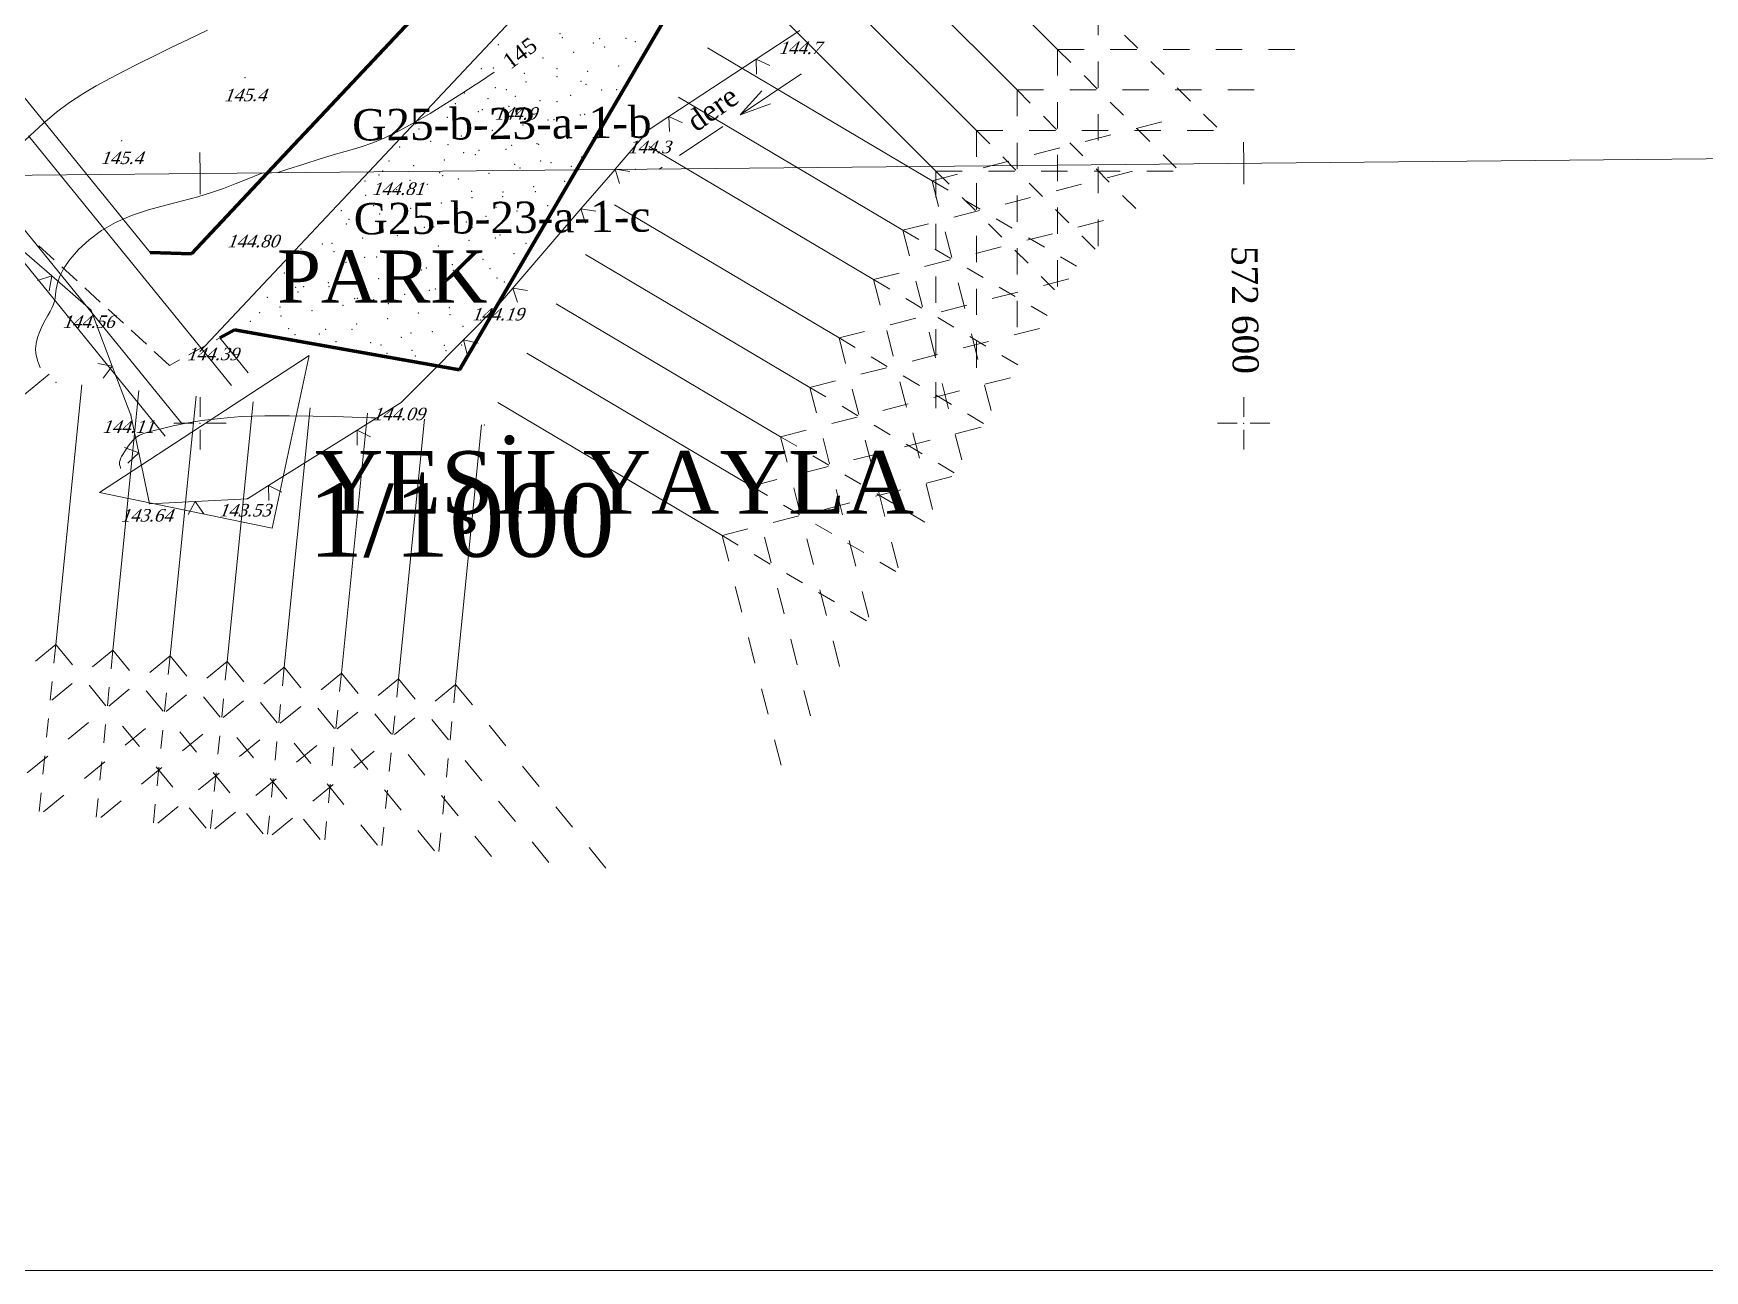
# Model space of a CAD drawing. Header units: millimetres. Extents: x 566284 to 574062, y 4517236 to 4521877.
# Drawn here: x 573671.6 to 573831.7, y 4517973.7 to 4518092.2 of the extents above; entities that cross this region are included whole.
import ezdxf

# ---------------------------------------------------------------- set-up
doc = ezdxf.new("R2010")
doc.units = ezdxf.units.MM
for name, color, linetype in [('ADAKENARI', 7, 'Continuous'), ('BPAFTA', 7, 'Continuous'), ('SINIR1000', 7, 'Continuous'), ('TR_PARK', 7, 'Continuous'), ('YAZI', 7, 'Continuous')]:
    doc.layers.add(name, color=color, linetype=linetype)
for name, color, linetype, lineweight in [('CiT', 18, 'Continuous', 0), ('EGRI_2M', 18, 'Continuous', 0), ('EGRI_5M', 1, 'Continuous', 0), ('EGRI_5M_MKOT', 18, 'Continuous', 0), ('GRID', 18, 'Continuous', 0), ('KAD_HATTAM', 1, 'Continuous', 0), ('KALDIRIM', 18, 'Continuous', 0), ('KPAFTA', 18, 'Continuous', 0), ('NKOT', 1, 'Continuous', 0), ('NOKTA', 18, 'Continuous', 0), ('PAFTA', 18, 'Continuous', 0), ('YOL', 18, 'Continuous', 0)]:
    doc.layers.add(name, color=color, linetype=linetype, lineweight=lineweight)
doc.layers.add('CIZPEN', color=171, linetype='Continuous', lineweight=0, plot=False)
doc.styles.get("Standard").update_dxf_attribs({"font": 'TimesNewRoman.ttf'})

# ---------------------------------------------------------------- blocks, each defined once
blk = doc.blocks.new('240')
at = {"layer": 'GRID', "lineweight": 0}
for p, q in [((0, 2.5), (0, 0.625)), ((-2.5, 0), (-0.625, 0)), ((0.625, 0), (2.5, 0)), ((0, -0.625), (0, -2.5))]:
    blk.add_line(p, q, dxfattribs=at)
blk.add_point((0, 0), dxfattribs=at)

msp = doc.modelspace()

# ---------------------------------------------------------------- linework, layer by layer
at = {"layer": 'ADAKENARI', "lineweight": 0}
for p, q in [((573751.03, 4518129.3, 63.03), (573703.71, 4518078.96, 20.16)), ((573638.27, 4518125.96, 27.9), (573676.7, 4518078.7, 44.09)), ((573684.2, 4518053.62, 30.26), (573663.91, 4518078.57, 33.38)), ((573676.7, 4518078.7, 44.09), (573682.76, 4518071.24, 46.65)), ((573703.71, 4518078.96, 20.16), (573687.51, 4518061.73, 5.48)), ((573689.42, 4518063.05, 46.65), (573692.15, 4518059.7, 47.07))]:
    msp.add_line(p, q, dxfattribs=at)
at = {"layer": 'ADAKENARI', "lineweight": 70}
for p, q in [((573736.29, 4518100.84, 144.78), (573723.61, 4518079.16, 23.38)), ((573713.43, 4518099.52, 63.03), (573694.01, 4518078.87, 21.21)), ((573723.61, 4518079.16, 23.38), (573712.39, 4518059.98, 0)), ((573723.61, 4518079.16, 23.38), (573723.61, 4518079.16, 23.38)), ((573723.61, 4518079.16, 23.38), (573723.61, 4518079.16, 23.38)), ((573694.01, 4518078.87, 21.21), (573686.71, 4518071.1, 5.48)), ((573686.71, 4518071.1, 63.03), (573682.76, 4518071.24, 5.48)), ((573690.83, 4518063.83), (573689.42, 4518063.05)), ((573712.39, 4518059.98), (573690.83, 4518063.83))]:
    msp.add_line(p, q, dxfattribs=at)
at = {"layer": 'CiT', "lineweight": 0}
for p, q in [((573745, 4518092.5), (573740.82, 4518089.75)), ((573740.82, 4518089.75), (573736.64, 4518087)), ((573740.86, 4518088.32), (573740.82, 4518089.75)), ((573740.82, 4518089.75), (573742.12, 4518089.14)), ((573745.11, 4518088.31), (573739.29, 4518084.41)), ((573736.64, 4518087), (573732.47, 4518084.25)), ((573739.29, 4518084.41), (573741.37, 4518086.71)), ((573732.47, 4518084.25), (573730.57, 4518083)), ((573732.51, 4518082.82), (573732.47, 4518084.25)), ((573732.47, 4518084.25), (573733.77, 4518083.64)), ((573742.2, 4518085.46), (573739.29, 4518084.41)), ((573730.57, 4518083), (573727.31, 4518079.21)), ((573737.63, 4518083.3), (573733.48, 4518080.51)), ((573727.3, 4518079.19), (573724.04, 4518075.4)), ((573727.31, 4518079.21), (573727.3, 4518079.19)), ((573727.74, 4518077.84), (573727.31, 4518079.21)), ((573727.31, 4518079.21), (573728.72, 4518078.98)), ((573731.82, 4518079.4), (573731.58, 4518079.24)), ((573724.04, 4518075.4), (573720.78, 4518071.61)), ((573724.47, 4518074.04), (573724.04, 4518075.4)), ((573724.04, 4518075.4), (573725.45, 4518075.18)), ((573673.32, 4518068.98), (573669.55, 4518072.27)), ((573720.78, 4518071.61), (573717.52, 4518067.82)), ((573671.96, 4518068.56), (573673.32, 4518068.98)), ((573673.32, 4518068.98), (573673.09, 4518067.57)), ((573677.09, 4518065.7), (573673.32, 4518068.98)), ((573716.31, 4518066.42), (573712.79, 4518062.87)), ((573717.52, 4518067.82), (573716.31, 4518066.42)), ((573717.95, 4518066.46), (573717.52, 4518067.82)), ((573717.52, 4518067.82), (573718.93, 4518067.6)), ((573677.36, 4518065), (573677.09, 4518065.7)), ((573679.13, 4518060.33), (573677.36, 4518065)), ((573712.79, 4518062.87), (573709.27, 4518059.32)), ((573713.13, 4518061.48), (573712.79, 4518062.87)), ((573712.79, 4518062.87), (573714.18, 4518062.55)), ((573677.73, 4518060.6), (573679.13, 4518060.33)), ((573679.13, 4518060.33), (573678.26, 4518059.2)), ((573680.91, 4518055.65), (573679.13, 4518060.33)), ((573709.27, 4518059.32), (573706.82, 4518056.86)), ((573706.82, 4518056.86), (573702.59, 4518054.21)), ((573681.66, 4518052.04), (573680.91, 4518055.65)), ((573702.59, 4518054.21), (573698.35, 4518051.56)), ((573702.6, 4518052.78), (573702.59, 4518054.21)), ((573702.59, 4518054.21), (573703.87, 4518053.58)), ((573680.31, 4518052.53), (573681.66, 4518052.04)), ((573681.66, 4518052.04), (573680.62, 4518051.06)), ((573682.68, 4518047.15), (573681.66, 4518052.04)), ((573698.35, 4518051.56), (573694.11, 4518048.91)), ((573694.11, 4518048.91), (573692.08, 4518047.64)), ((573694.12, 4518047.48), (573694.11, 4518048.91)), ((573694.11, 4518048.91), (573695.39, 4518048.27)), ((573687.08, 4518047.38), (573682.68, 4518047.15)), ((573686.4, 4518046.12), (573687.08, 4518047.38)), ((573692.08, 4518047.64), (573687.08, 4518047.38)), ((573687.08, 4518047.38), (573687.9, 4518046.2))]:
    msp.add_line(p, q, dxfattribs=at)
for p in [(573745.11, 4518088.31, 145.27), (573730.57, 4518083, 144.32), (573730.57, 4518083, 144.32), (573727.3, 4518079.19, 144.29), (573727.3, 4518079.19, 144.29), (573727.3, 4518079.19, 144.29), (573727.3, 4518079.19, 144.29), (573727.3, 4518079.19, 144.29), (573727.3, 4518079.19, 144.29), (573727.3, 4518079.19, 144.29), (573727.3, 4518079.19, 144.29), (573731.58, 4518079.24, 145.83), (573731.58, 4518079.24, 145.83), (573731.58, 4518079.24, 145.83), (573731.58, 4518079.24, 145.83), (573731.58, 4518079.24, 145.83), (573716.31, 4518066.42, 144.19), (573716.31, 4518066.42, 144.19), (573677.09, 4518065.7, 144.56), (573677.09, 4518065.7, 144.56), (573706.82, 4518056.86, 144.09), (573706.82, 4518056.86, 144.09), (573680.91, 4518055.65, 144.11), (573680.91, 4518055.65, 144.11), (573682.68, 4518047.15, 143.64), (573682.68, 4518047.15, 143.64), (573692.08, 4518047.64, 143.53), (573692.08, 4518047.64, 143.53)]:
    msp.add_point(p, dxfattribs=at)
at = {"layer": 'CIZPEN', "lineweight": 0}
msp.add_lwpolyline([(573396.2, 4517973.69), (574062.19, 4517973.69), (574062.19, 4518863.67), (573396.2, 4518863.67), (573396.2, 4517973.69)], close=True, dxfattribs=at)
msp.add_lwpolyline([(573396.2, 4517973.69), (574062.19, 4517973.69), (574062.19, 4518863.67), (573396.2, 4518863.67), (573396.2, 4517973.69)], close=True, dxfattribs=at)
msp.add_lwpolyline([(573396.2, 4517973.69), (574062.19, 4517973.69), (574062.19, 4518863.67), (573396.2, 4518863.67), (573396.2, 4517973.69)], close=True, dxfattribs=at)
at = {"layer": 'EGRI_2M', "lineweight": 0}
for points, elevation in [([(573688.24, 4518092.53), (573686.45, 4518091.68), (573684.77, 4518090.86), (573683.18, 4518090.07), (573681.67, 4518089.32), (573680.24, 4518088.6), (573678.88, 4518087.89), (573677.57, 4518087.18), (573676.3, 4518086.43), (573675.04, 4518085.6), (573673.78, 4518084.66), (573672.51, 4518083.59), (573671.26, 4518082.45), (573670.07, 4518081.31), (573668.97, 4518080.25), (573668.02, 4518079.34), (573667.23, 4518078.63), (573667.2, 4518078.61)], 146), ([(573704.44, 4518055.37), (573704.42, 4518055.37), (573704.29, 4518055.38), (573703.93, 4518055.39), (573703.24, 4518055.41), (573702.1, 4518055.45), (573700.44, 4518055.51), (573698.38, 4518055.56), (573696.1, 4518055.59), (573693.75, 4518055.58), (573691.49, 4518055.5), (573689.48, 4518055.34), (573687.72, 4518055.12), (573686.22, 4518054.87), (573684.96, 4518054.61), (573683.93, 4518054.37), (573683.13, 4518054.18), (573682.52, 4518054.01), (573682.06, 4518053.85), (573681.7, 4518053.68), (573681.4, 4518053.49), (573681.13, 4518053.25), (573680.88, 4518052.97), (573680.66, 4518052.68), (573680.46, 4518052.4), (573680.29, 4518052.13), (573680.14, 4518051.89), (573680.02, 4518051.68), (573679.93, 4518051.5), (573679.87, 4518051.33), (573679.83, 4518051.18), (573679.82, 4518051.05), (573679.83, 4518050.93), (573679.85, 4518050.82), (573679.87, 4518050.73), (573679.9, 4518050.67), (573679.92, 4518050.62), (573679.93, 4518050.59), (573679.93, 4518050.58), (573679.94, 4518050.57), (573679.94, 4518050.57)], 144)]:
    msp.add_lwpolyline(points, dxfattribs=dict(at, elevation=elevation))
at = {"layer": 'EGRI_5M', "lineweight": 0, "elevation": 145}
for points in [[(573694.99, 4518078.88), (573695.86, 4518079.17), (573697.47, 4518079.7), (573699.05, 4518080.2), (573700.51, 4518080.64), (573701.79, 4518081.01), (573702.96, 4518081.36), (573704.08, 4518081.74), (573705.25, 4518082.22), (573706.55, 4518082.84), (573708.01, 4518083.64), (573709.59, 4518084.56), (573711.16, 4518085.53), (573712.63, 4518086.47), (573713.91, 4518087.29), (573714.3, 4518087.55), (573715.73, 4518088.49)], [(573672.23, 4518060.18), (573672.23, 4518060.19), (573672.22, 4518060.21), (573672.2, 4518060.26), (573672.16, 4518060.37), (573672.09, 4518060.54), (573672, 4518060.8), (573671.89, 4518061.13), (573671.81, 4518061.54), (573671.78, 4518062), (573671.82, 4518062.52), (573671.96, 4518063.07), (573672.17, 4518063.65), (573672.42, 4518064.21), (573672.69, 4518064.73), (573672.95, 4518065.19), (573673.16, 4518065.57), (573673.34, 4518065.89), (573673.47, 4518066.18), (573673.57, 4518066.48), (573673.64, 4518066.82), (573673.68, 4518067.23), (573673.74, 4518067.72), (573673.87, 4518068.29), (573674.1, 4518068.95), (573674.5, 4518069.72), (573675.1, 4518070.58), (573675.9, 4518071.51), (573676.9, 4518072.43), (573678.08, 4518073.32), (573679.45, 4518074.11), (573680.98, 4518074.76), (573682.61, 4518075.31), (573684.26, 4518075.77), (573685.86, 4518076.18), (573687.33, 4518076.56), (573688.62, 4518076.96), (573689.78, 4518077.36), (573690.9, 4518077.8), (573692.05, 4518078.26), (573693.31, 4518078.75), (573693.61, 4518078.86)]]:
    msp.add_lwpolyline(points, dxfattribs=at)
at = {"layer": 'GRID', "lineweight": 0}
for p, q in [((573687.54, 4518078.81), (573687.52, 4518080.81)), ((573687.54, 4518078.81), (573687.52, 4518080.81)), ((573787.54, 4518079.79), (573787.52, 4518081.79)), ((573787.54, 4518079.79), (573787.56, 4518077.79)), ((573787.54, 4518079.79), (573787.54, 4518079.79)), ((573687.54, 4518078.81), (573687.56, 4518076.81)), ((573687.54, 4518078.81), (573687.54, 4518078.81)), ((573687.54, 4518078.81), (573687.56, 4518076.81))]:
    msp.add_line(p, q, dxfattribs=at)
at = {"layer": 'KAD_HATTAM', "lineweight": 0}
for p, q in [((573731.74, 4518093.07), (573730.73, 4518091.34)), ((573730.23, 4518090.48), (573729.22, 4518088.75)), ((573728.71, 4518087.89), (573727.71, 4518086.16)), ((573727.2, 4518085.3), (573726.19, 4518083.57)), ((573725.69, 4518082.71), (573724.68, 4518080.98)), ((573723.61, 4518079.16), (573722.6, 4518077.43)), ((573724.17, 4518080.12), (573723.61, 4518079.16)), ((573722.09, 4518076.57), (573721.08, 4518074.84)), ((573720.58, 4518073.98), (573719.57, 4518072.25)), ((573673.55, 4518070.53), (573672.08, 4518071.88)), ((573719.06, 4518071.39), (573718.05, 4518069.66)), ((573675.76, 4518068.5), (573674.29, 4518069.85)), ((573717.55, 4518068.8), (573716.54, 4518067.07)), ((573677.98, 4518066.48), (573676.5, 4518067.83)), ((573680.19, 4518064.45), (573678.72, 4518065.8)), ((573716.04, 4518066.21), (573715.03, 4518064.48)), ((573682.41, 4518062.43), (573680.93, 4518063.78)), ((573690.83, 4518063.83), (573689.07, 4518062.86)), ((573691.72, 4518063.67), (573690.83, 4518063.83)), ((573694.67, 4518063.14), (573692.7, 4518063.49)), ((573714.52, 4518063.62), (573713.51, 4518061.9)), ((573684.62, 4518060.4), (573683.14, 4518061.75)), ((573688.2, 4518062.38), (573686.45, 4518061.41)), ((573697.62, 4518062.61), (573695.66, 4518062.97)), ((573700.58, 4518062.09), (573698.61, 4518062.44)), ((573703.53, 4518061.56), (573701.56, 4518061.91)), ((573685.57, 4518060.93), (573684.62, 4518060.4)), ((573706.48, 4518061.03), (573704.52, 4518061.39)), ((573709.44, 4518060.51), (573707.47, 4518060.86)), ((573712.39, 4518059.98), (573710.42, 4518060.33)), ((573713.01, 4518061.03), (573712.39, 4518059.98))]:
    msp.add_line(p, q, dxfattribs=at)
at = {"layer": 'KALDIRIM', "lineweight": 0}
for p, q in [((573671.11, 4518082.4, 27.9), (573674.14, 4518078.67, 31.67)), ((573685.79, 4518054.84, 30.25), (573666.47, 4518078.6, 33.23)), ((573674.14, 4518078.67, 31.67), (573690.56, 4518058.48, 52.08))]:
    msp.add_line(p, q, dxfattribs=at)
at = {"layer": 'NOKTA', "lineweight": 0}
for p in [(573691.84, 4518087.97, 145.38), (573717.75, 4518086.2, 144.86), (573730.57, 4518082.99, 144.34), (573680.02, 4518081.95, 145.37), (573716.31, 4518066.42, 144.19), (573677.09, 4518065.7, 144.56), (573706.82, 4518056.86, 144.09), (573680.91, 4518055.65, 144.11), (573682.68, 4518047.15, 143.64), (573692.08, 4518047.64, 143.53)]:
    msp.add_point(p, dxfattribs=at)
at = {"layer": 'PAFTA', "lineweight": 0}
for p, q in [((573452.79, 4518076.5), (573980.28, 4518081.67)), ((573980.28, 4518081.67), (573452.79, 4518076.5)), ((573452.79, 4518076.5), (573980.28, 4518081.67))]:
    msp.add_line(p, q, dxfattribs=at)
at = {"layer": 'SINIR1000', "lineweight": 0}
for p, q in [((573769.71, 4518090.69), (573752.03, 4518108.37)), ((573765.82, 4518086.8), (573748.14, 4518104.48)), ((573761.93, 4518082.91), (573744.26, 4518100.59)), ((573758.04, 4518079.03), (573740.37, 4518096.7)), ((573773.6, 4518094.58), (573773.6, 4518092.06)), ((573776.13, 4518092.06), (573777.39, 4518090.79)), ((573757.68, 4518078.1), (573736.17, 4518090.83)), ((573769.71, 4518090.69), (573769.71, 4518088.17)), ((573769.71, 4518090.69), (573772.24, 4518090.69)), ((573769.71, 4518090.69), (573770.97, 4518089.43)), ((573774.76, 4518090.69), (573777.29, 4518090.69)), ((573779.81, 4518090.69), (573782.34, 4518090.69)), ((573784.86, 4518090.69), (573787.39, 4518090.69)), ((573789.91, 4518090.69), (573792.44, 4518090.69)), ((573773.6, 4518089.53), (573773.6, 4518087.01)), ((573778.65, 4518089.53), (573779.91, 4518088.27)), ((573772.24, 4518088.17), (573773.5, 4518086.9)), ((573754.88, 4518073.37), (573733.37, 4518086.1)), ((573765.82, 4518086.8), (573765.82, 4518084.28)), ((573765.82, 4518086.8), (573768.35, 4518086.8)), ((573765.82, 4518086.8), (573767.08, 4518085.54)), ((573769.71, 4518085.64), (573769.71, 4518083.12)), ((573770.87, 4518086.8), (573773.4, 4518086.8)), ((573774.76, 4518085.64), (573776.02, 4518084.38)), ((573775.92, 4518086.8), (573778.45, 4518086.8)), ((573780.97, 4518086.8), (573783.5, 4518086.8)), ((573781.18, 4518087.01), (573782.44, 4518085.74)), ((573786.03, 4518086.8), (573788.55, 4518086.8)), ((573768.35, 4518084.28), (573769.61, 4518083.02)), ((573773.6, 4518084.48), (573773.6, 4518081.95)), ((573783.7, 4518084.48), (573784.96, 4518083.22)), ((573761.93, 4518082.91), (573761.93, 4518080.39)), ((573761.93, 4518082.91), (573764.46, 4518082.91)), ((573761.93, 4518082.91), (573763.2, 4518081.65)), ((573766.98, 4518082.91), (573769.51, 4518082.91)), ((573772.03, 4518082.91), (573774.56, 4518082.91)), ((573772.36, 4518081.86), (573774.81, 4518082.49)), ((573777.09, 4518082.91), (573779.61, 4518082.91)), ((573777.25, 4518083.12), (573779.7, 4518083.74)), ((573777.29, 4518083.12), (573778.55, 4518081.85)), ((573782.14, 4518082.91), (573784.66, 4518082.91)), ((573752.08, 4518068.63), (573730.57, 4518081.37)), ((573765.82, 4518081.75), (573765.82, 4518079.23)), ((573767.47, 4518080.61), (573769.92, 4518081.24)), ((573770.87, 4518081.75), (573772.14, 4518080.49)), ((573762.58, 4518079.35), (573765.02, 4518079.98)), ((573764.46, 4518080.39), (573765.72, 4518079.13)), ((573769.71, 4518080.59), (573769.71, 4518078.07)), ((573773.4, 4518079.23), (573774.66, 4518077.96)), ((573773.6, 4518079.43), (573773.6, 4518076.9)), ((573779.81, 4518080.59), (573781.08, 4518079.33)), ((573757.68, 4518078.1), (573760.13, 4518078.73)), ((573757.68, 4518078.1), (573758.31, 4518075.65)), ((573757.68, 4518078.1), (573759.22, 4518077.19)), ((573758.04, 4518079.03), (573758.04, 4518076.5)), ((573758.04, 4518079.03), (573760.57, 4518079.03)), ((573758.04, 4518079.03), (573759.31, 4518077.76)), ((573761.93, 4518077.86), (573761.93, 4518075.34)), ((573763.09, 4518079.03), (573765.62, 4518079.03)), ((573766.98, 4518077.86), (573768.25, 4518076.6)), ((573768.15, 4518079.03), (573770.67, 4518079.03)), ((573769.56, 4518077.13), (573772.01, 4518077.76)), ((573773.2, 4518079.03), (573775.72, 4518079.03)), ((573774.45, 4518078.38), (573776.9, 4518079.01)), ((573778.25, 4518079.03), (573780.77, 4518079.03)), ((573760.57, 4518076.5), (573761.83, 4518075.24)), ((573760.76, 4518076.28), (573762.29, 4518075.37)), ((573764.67, 4518075.87), (573767.11, 4518076.5)), ((573765.82, 4518076.7), (573765.82, 4518074.18)), ((573775.92, 4518076.7), (573777.19, 4518075.44)), ((573748.78, 4518063.05), (573727.26, 4518075.78)), ((573759.78, 4518074.62), (573762.22, 4518075.25)), ((573763.83, 4518074.46), (573765.37, 4518073.55)), ((573769.51, 4518075.34), (573770.77, 4518074.08)), ((573769.71, 4518075.54), (573769.71, 4518073.01)), ((573771.65, 4518073.65), (573774.1, 4518074.28)), ((573773.6, 4518074.38), (573773.6, 4518071.85)), ((573754.88, 4518073.37), (573757.33, 4518073.99)), ((573754.88, 4518073.37), (573755.51, 4518070.92)), ((573754.88, 4518073.37), (573756.42, 4518072.46)), ((573758.04, 4518073.97), (573758.04, 4518071.45)), ((573758.94, 4518073.21), (573759.57, 4518070.76)), ((573761.93, 4518072.81), (573761.93, 4518070.29)), ((573763.09, 4518073.97), (573764.36, 4518072.71)), ((573766.76, 4518072.4), (573769.21, 4518073.02)), ((573772.03, 4518072.81), (573773.3, 4518071.55)), ((573757.96, 4518071.55), (573759.49, 4518070.64)), ((573761.87, 4518071.14), (573764.31, 4518071.77)), ((573765.62, 4518071.45), (573766.88, 4518070.19)), ((573765.82, 4518071.65), (573765.82, 4518069.13)), ((573766.91, 4518072.64), (573768.44, 4518071.73)), ((573745.97, 4518058.31), (573724.46, 4518071.05)), ((573756.97, 4518069.89), (573759.42, 4518070.51)), ((573761.03, 4518069.73), (573762.57, 4518068.82)), ((573769.71, 4518070.49), (573769.71, 4518067.96)), ((573769.98, 4518070.82), (573771.52, 4518069.91)), ((573752.08, 4518068.63), (573754.53, 4518069.26)), ((573752.08, 4518068.63), (573752.71, 4518066.19)), ((573752.08, 4518068.63), (573753.62, 4518067.72)), ((573756.14, 4518068.47), (573756.77, 4518066.03)), ((573758.04, 4518068.92), (573758.04, 4518066.4)), ((573760.19, 4518068.31), (573760.82, 4518065.87)), ((573764.1, 4518067.91), (573765.64, 4518067)), ((573768.15, 4518068.92), (573769.41, 4518067.66)), ((573768.35, 4518068.06), (573770.79, 4518068.69)), ((573743.17, 4518053.58), (573721.66, 4518066.31)), ((573755.16, 4518066.81), (573756.69, 4518065.9)), ((573761.93, 4518067.76), (573761.93, 4518065.24)), ((573763.45, 4518066.81), (573765.9, 4518067.44)), ((573765.82, 4518066.6), (573765.82, 4518064.08)), ((573753.67, 4518064.3), (573756.11, 4518064.93)), ((573758.23, 4518064.99), (573759.77, 4518064.09)), ((573758.56, 4518065.55), (573761.01, 4518066.18)), ((573767.18, 4518066.09), (573768.71, 4518065.18)), ((573748.78, 4518063.05), (573751.22, 4518063.67)), ((573753.34, 4518063.74), (573753.96, 4518061.29)), ((573757.39, 4518063.58), (573758.02, 4518061.13)), ((573758.04, 4518063.87), (573758.04, 4518061.35)), ((573761.3, 4518063.18), (573762.84, 4518062.27)), ((573761.45, 4518063.42), (573762.08, 4518060.98)), ((573765.54, 4518063.33), (573767.99, 4518063.96)), ((573740.37, 4518048.85), (573718.86, 4518061.58)), ((573748.78, 4518063.05), (573749.4, 4518060.6)), ((573748.78, 4518063.05), (573750.31, 4518062.14)), ((573760.65, 4518062.08), (573763.1, 4518062.7)), ((573761.93, 4518062.71), (573761.93, 4518060.19)), ((573750.87, 4518059.57), (573753.31, 4518060.19)), ((573751.85, 4518061.23), (573753.39, 4518060.32)), ((573755.76, 4518060.82), (573758.21, 4518061.45)), ((573764.38, 4518061.36), (573765.91, 4518060.45)), ((573653.76, 4518043.71), (573673.08, 4518059.58)), ((573673.72, 4518033.68), (573676.21, 4518058.55)), ((573745.97, 4518058.31), (573748.42, 4518058.94)), ((573745.97, 4518058.31), (573746.6, 4518055.87)), ((573745.97, 4518058.31), (573747.51, 4518057.4)), ((573754.59, 4518058.85), (573755.22, 4518056.4)), ((573754.92, 4518059.41), (573756.46, 4518058.5)), ((573758.04, 4518058.82), (573758.04, 4518056.3)), ((573758.65, 4518058.69), (573759.27, 4518056.24)), ((573762.7, 4518058.53), (573763.33, 4518056.08)), ((573762.74, 4518058.6), (573765.19, 4518059.22)), ((573679.19, 4518033.13), (573681.68, 4518058.01)), ((573684.67, 4518032.58), (573687.15, 4518057.46)), ((573690.14, 4518032.03), (573692.63, 4518056.91)), ((573737.57, 4518044.11), (573716.06, 4518056.85)), ((573750.03, 4518058.15), (573750.66, 4518055.71)), ((573752.96, 4518056.09), (573755.4, 4518056.72)), ((573757.85, 4518057.34), (573760.3, 4518057.97)), ((573758, 4518057.59), (573759.53, 4518056.68)), ((573695.61, 4518031.49), (573698.1, 4518056.36)), ((573701.08, 4518030.94), (573703.57, 4518055.82)), ((573706.56, 4518030.39), (573709.04, 4518055.27)), ((573748.07, 4518054.83), (573750.51, 4518055.46)), ((573749.05, 4518056.49), (573750.58, 4518055.58)), ((573761.07, 4518055.77), (573762.61, 4518054.86)), ((573712.03, 4518029.85), (573714.52, 4518054.72)), ((573743.17, 4518053.58), (573745.62, 4518054.21)), ((573743.17, 4518053.58), (573743.8, 4518051.13)), ((573743.17, 4518053.58), (573744.71, 4518052.67)), ((573752.12, 4518054.67), (573753.66, 4518053.77)), ((573755.85, 4518053.96), (573756.47, 4518051.51)), ((573759.9, 4518053.8), (573760.53, 4518051.35)), ((573759.94, 4518053.86), (573762.39, 4518054.49)), ((573747.23, 4518053.42), (573747.86, 4518050.97)), ((573750.16, 4518051.36), (573752.6, 4518051.98)), ((573751.28, 4518053.26), (573751.91, 4518050.81)), ((573755.05, 4518052.61), (573757.5, 4518053.24)), ((573755.19, 4518052.86), (573756.73, 4518051.95)), ((573745.26, 4518050.1), (573747.71, 4518050.73)), ((573746.25, 4518051.76), (573747.78, 4518050.85)), ((573758.27, 4518051.04), (573759.8, 4518050.13)), ((573740.37, 4518048.85), (573742.82, 4518049.47)), ((573740.37, 4518048.85), (573741, 4518046.4)), ((573740.37, 4518048.85), (573741.91, 4518047.94)), ((573744.43, 4518048.69), (573745.05, 4518046.24)), ((573749.32, 4518049.94), (573750.86, 4518049.03)), ((573757.1, 4518049.06), (573757.73, 4518046.62)), ((573757.14, 4518049.13), (573759.59, 4518049.76)), ((573747.36, 4518046.62), (573749.8, 4518047.25)), ((573748.48, 4518048.53), (573749.11, 4518046.08)), ((573752.25, 4518047.88), (573754.69, 4518048.5)), ((573752.39, 4518048.12), (573753.93, 4518047.21)), ((573752.54, 4518048.37), (573753.17, 4518045.92)), ((573742.46, 4518045.37), (573744.91, 4518046)), ((573743.45, 4518047.03), (573744.98, 4518046.12)), ((573755.47, 4518046.3), (573757, 4518045.39)), ((573737.57, 4518044.11), (573740.02, 4518044.74)), ((573737.57, 4518044.11), (573738.2, 4518041.67)), ((573737.57, 4518044.11), (573739.11, 4518043.2)), ((573741.63, 4518043.95), (573742.25, 4518041.51)), ((573746.52, 4518045.21), (573748.06, 4518044.3)), ((573740.64, 4518042.29), (573742.18, 4518041.38)), ((573745.68, 4518043.79), (573746.31, 4518041.35)), ((573749.59, 4518043.39), (573751.13, 4518042.48)), ((573749.74, 4518043.64), (573750.36, 4518041.19)), ((573753.79, 4518043.48), (573754.42, 4518041.03)), ((573752.67, 4518041.57), (573754.2, 4518040.66)), ((573738.82, 4518039.22), (573739.45, 4518036.77)), ((573742.88, 4518039.06), (573743.51, 4518036.62)), ((573743.72, 4518040.48), (573745.25, 4518039.57)), ((573746.79, 4518038.66), (573748.33, 4518037.75)), ((573746.94, 4518038.9), (573747.56, 4518036.46)), ((573750.99, 4518038.74), (573751.62, 4518036.3)), ((573749.86, 4518036.84), (573751.4, 4518035.93)), ((573740.08, 4518034.33), (573740.71, 4518031.88)), ((573673.72, 4518033.68), (573671.77, 4518032.08)), ((573673.72, 4518033.68), (573673.54, 4518031.9)), ((573673.72, 4518033.68), (573675.32, 4518031.72)), ((573679.19, 4518033.13), (573677.24, 4518031.53)), ((573679.19, 4518033.13), (573679.02, 4518031.35)), ((573679.19, 4518033.13), (573680.79, 4518031.17)), ((573744.14, 4518034.17), (573744.76, 4518031.72)), ((573748.19, 4518034.01), (573748.82, 4518031.56)), ((573684.67, 4518032.58), (573682.71, 4518030.98)), ((573684.67, 4518032.58), (573684.49, 4518030.8)), ((573684.67, 4518032.58), (573686.27, 4518030.63)), ((573690.14, 4518032.03), (573688.18, 4518030.44)), ((573690.14, 4518032.03), (573689.96, 4518030.26)), ((573690.14, 4518032.03), (573691.74, 4518030.08)), ((573695.61, 4518031.49), (573693.66, 4518029.89)), ((573695.61, 4518031.49), (573695.43, 4518029.71)), ((573695.61, 4518031.49), (573697.21, 4518029.53)), ((573673.37, 4518030.12), (573673.19, 4518028.35)), ((573675.28, 4518029.93), (573673.33, 4518028.33)), ((573676.92, 4518029.77), (573678.52, 4518027.81)), ((573678.84, 4518029.58), (573678.66, 4518027.8)), ((573701.08, 4518030.94), (573699.13, 4518029.34)), ((573701.08, 4518030.94), (573700.91, 4518029.16)), ((573701.08, 4518030.94), (573702.68, 4518028.99)), ((573706.56, 4518030.39), (573704.6, 4518028.79)), ((573706.56, 4518030.39), (573706.38, 4518028.62)), ((573706.56, 4518030.39), (573708.16, 4518028.44)), ((573712.03, 4518029.85), (573710.08, 4518028.25)), ((573712.03, 4518029.85), (573711.85, 4518028.07)), ((573712.03, 4518029.85), (573713.63, 4518027.89)), ((573741.33, 4518029.44), (573741.96, 4518026.99)), ((573680.76, 4518029.38), (573678.8, 4518027.78)), ((573682.39, 4518029.22), (573683.99, 4518027.27)), ((573684.31, 4518029.03), (573684.13, 4518027.25)), ((573686.23, 4518028.84), (573684.28, 4518027.24)), ((573687.86, 4518028.67), (573689.46, 4518026.72)), ((573689.78, 4518028.48), (573689.61, 4518026.7)), ((573691.7, 4518028.29), (573689.75, 4518026.69)), ((573693.34, 4518028.13), (573694.94, 4518026.17)), ((573695.26, 4518027.93), (573695.08, 4518026.16)), ((573745.39, 4518029.28), (573746.02, 4518026.83)), ((573673.01, 4518026.57), (573672.83, 4518024.79)), ((573697.18, 4518027.74), (573695.22, 4518026.14)), ((573698.81, 4518027.58), (573700.41, 4518025.62)), ((573700.73, 4518027.39), (573700.55, 4518025.61)), ((573702.65, 4518027.19), (573700.69, 4518025.6)), ((573704.28, 4518027.03), (573705.88, 4518025.08)), ((573706.2, 4518026.84), (573706.02, 4518025.06)), ((573708.12, 4518026.65), (573706.17, 4518025.05)), ((573709.76, 4518026.48), (573711.35, 4518024.53)), ((573711.67, 4518026.29), (573711.5, 4518024.51)), ((573676.85, 4518026.19), (573674.89, 4518024.59)), ((573678.48, 4518026.02), (573678.31, 4518024.24)), ((573680.12, 4518025.86), (573681.72, 4518023.9)), ((573682.32, 4518025.64), (573680.37, 4518024.04)), ((573683.96, 4518025.47), (573683.78, 4518023.7)), ((573685.59, 4518025.31), (573687.19, 4518023.36)), ((573687.79, 4518025.09), (573685.84, 4518023.49)), ((573689.43, 4518024.93), (573689.25, 4518023.15)), ((573691.06, 4518024.76), (573692.66, 4518022.81)), ((573715.23, 4518025.94), (573716.83, 4518023.98)), ((573693.27, 4518024.54), (573691.31, 4518022.94)), ((573694.9, 4518024.38), (573694.72, 4518022.6)), ((573696.54, 4518024.22), (573698.14, 4518022.26)), ((573698.74, 4518024), (573696.78, 4518022.4)), ((573700.37, 4518023.83), (573700.2, 4518022.06)), ((573702.01, 4518023.67), (573703.61, 4518021.71)), ((573704.21, 4518023.45), (573702.26, 4518021.85)), ((573705.85, 4518023.29), (573705.67, 4518021.51)), ((573707.48, 4518023.12), (573709.08, 4518021.17)), ((573742.59, 4518024.54), (573743.22, 4518022.1)), ((573672.94, 4518022.99), (573670.98, 4518021.39)), ((573672.66, 4518023.02), (573672.48, 4518021.24)), ((573678.41, 4518022.44), (573676.46, 4518020.84)), ((573678.13, 4518022.47), (573677.95, 4518020.69)), ((573683.88, 4518021.89), (573681.93, 4518020.29)), ((573683.32, 4518021.95), (573684.92, 4518019.99)), ((573683.6, 4518021.92), (573683.42, 4518020.14)), ((573711.32, 4518022.74), (573711.14, 4518020.96)), ((573712.95, 4518022.57), (573714.55, 4518020.62)), ((573718.43, 4518022.03), (573720.03, 4518020.07)), ((573689.36, 4518021.35), (573687.4, 4518019.75)), ((573688.79, 4518021.4), (573690.39, 4518019.45)), ((573689.07, 4518021.37), (573688.9, 4518019.6)), ((573694.83, 4518020.8), (573692.88, 4518019.2)), ((573694.26, 4518020.85), (573695.86, 4518018.9)), ((573694.55, 4518020.83), (573694.37, 4518019.05)), ((573700.3, 4518020.25), (573698.35, 4518018.65)), ((573699.73, 4518020.31), (573701.33, 4518018.35)), ((573700.02, 4518020.28), (573699.84, 4518018.5)), ((573672.3, 4518019.46), (573672.12, 4518017.68)), ((573674.5, 4518019.24), (573672.55, 4518017.64)), ((573677.77, 4518018.91), (573677.59, 4518017.14)), ((573679.98, 4518018.69), (573678.02, 4518017.09)), ((573683.25, 4518018.37), (573683.07, 4518016.59)), ((573705.21, 4518019.76), (573706.81, 4518017.81)), ((573705.49, 4518019.73), (573705.31, 4518017.95)), ((573710.68, 4518019.21), (573712.28, 4518017.26)), ((573710.96, 4518019.18), (573710.79, 4518017.41)), ((573716.15, 4518018.67), (573717.75, 4518016.71)), ((573685.45, 4518018.15), (573683.49, 4518016.55)), ((573686.51, 4518018.04), (573688.11, 4518016.09)), ((573688.72, 4518017.82), (573688.54, 4518016.04)), ((573690.92, 4518017.6), (573688.97, 4518016)), ((573691.99, 4518017.49), (573693.59, 4518015.54)), ((573694.19, 4518017.27), (573694.01, 4518015.5)), ((573696.39, 4518017.05), (573694.44, 4518015.45)), ((573697.46, 4518016.95), (573699.06, 4518014.99)), ((573699.66, 4518016.73), (573699.49, 4518014.95)), ((573721.63, 4518018.12), (573723.22, 4518016.16)), ((573702.93, 4518016.4), (573704.53, 4518014.44)), ((573705.14, 4518016.18), (573704.96, 4518014.4)), ((573708.41, 4518015.85), (573710, 4518013.9)), ((573710.61, 4518015.63), (573710.43, 4518013.85)), ((573713.88, 4518015.3), (573715.48, 4518013.35)), ((573719.35, 4518014.76), (573720.95, 4518012.8)), ((573724.82, 4518014.21), (573726.42, 4518012.25))]:
    msp.add_line(p, q, dxfattribs=at)
for p in [(573729.29, 4518079.21, 6.23), (573729.29, 4518079.21, 6.23), (573673.72, 4518058.8, 8.37), (573673.72, 4518058.8, 8.37), (573714.78, 4518054.69, 4.33), (573714.78, 4518054.69, 4.33)]:
    msp.add_point(p, dxfattribs=at)
at = {"layer": 'TR_PARK', "lineweight": 0}
for p in [(573722.02, 4518092.19, 12.05), (573722.02, 4518092.19, 12.05), (573716.11, 4518091.14, 12.05), (573716.11, 4518091.14, 12.05), (573718.66, 4518090.93, 12.05), (573718.66, 4518090.93, 12.05), (573719.06, 4518091.66, 12.05), (573719.06, 4518091.66, 12.05), (573722.26, 4518091.81, 12.05), (573723.35, 4518090.39, 12.05), (573723.35, 4518090.39, 12.05), (573725.21, 4518091.29, 12.05), (573725.83, 4518091.72, 12.05), (573725.83, 4518091.72, 12.05), (573726.3, 4518090.91, 12.05), (573726.3, 4518090.91, 12.05), (573728.34, 4518091.75, 12.05), (573729.26, 4518091.43, 12.05), (573729.26, 4518091.43, 12.05), (573714.49, 4518088.83, 12.05), (573714.49, 4518088.83, 12.05), (573715.65, 4518088.91, 12.05), (573717.44, 4518089.35, 12.05), (573717.44, 4518089.35, 12.05), (573720.39, 4518089.87, 12.05), (573720.39, 4518089.87, 12.05), (573721.73, 4518088.85, 12.05), (573727.64, 4518089.11, 12.05), (573727.64, 4518089.11, 12.05), (573718.61, 4518088.39, 12.05), (573718.77, 4518087.55, 12.05), (573718.77, 4518087.55, 12.05), (573721.73, 4518088.07, 12.05), (573721.73, 4518088.07, 12.05), (573724.05, 4518087.62, 12.05), (573724.52, 4518087.35, 12.05), (573724.68, 4518088.59, 12.05), (573724.68, 4518088.59, 12.05), (573712, 4518085.49, 12.05), (573712.86, 4518086.51, 12.05), (573712.86, 4518086.51, 12.05), (573715.13, 4518085.96, 12.05), (573715.82, 4518087.03, 12.05), (573715.82, 4518087.03, 12.05), (573716.88, 4518086.83, 12.05), (573720.1, 4518085.76, 12.05), (573720.1, 4518085.76, 12.05), (573721.75, 4518085.69, 12.05), (573721.75, 4518085.69, 12.05), (573723.06, 4518086.28, 12.05), (573723.06, 4518086.28, 12.05), (573726.01, 4518086.8, 12.05), (573726.01, 4518086.8, 12.05), (573727.47, 4518086.83, 12.05), (573711.24, 4518084.19, 12.05), (573711.24, 4518084.19, 12.05), (573714.2, 4518084.71, 12.05), (573714.2, 4518084.71, 12.05), (573714.58, 4518084.9, 12.05), (573714.58, 4518084.9, 12.05), (573717.15, 4518085.23, 12.05), (573717.15, 4518085.23, 12.05), (573717.91, 4518084.45, 12.05), (573720.87, 4518083.93, 12.05), (573721.44, 4518083.96, 12.05), (573721.44, 4518083.96, 12.05), (573723.99, 4518084.39, 12.05), (573724.39, 4518084.48, 12.05), (573724.39, 4518084.48, 12.05), (573708.29, 4518083.67, 12.05), (573708.29, 4518083.67, 12.05), (573708.53, 4518083.06, 12.05), (573712.57, 4518082.4, 12.05), (573712.57, 4518082.4, 12.05), (573715.53, 4518082.92, 12.05), (573715.53, 4518082.92, 12.05), (573718.48, 4518083.44, 12.05), (573718.48, 4518083.44, 12.05), (573706.66, 4518081.35, 12.05), (573706.66, 4518081.35, 12.05), (573709.62, 4518081.88, 12.05), (573709.62, 4518081.88, 12.05), (573711.31, 4518081.55, 12.05), (573712.8, 4518080.8, 12.05), (573714.26, 4518081.03, 12.05), (573716.86, 4518081.12, 12.05), (573716.86, 4518081.12, 12.05), (573717.39, 4518081.5, 12.05), (573719.81, 4518081.64, 12.05), (573719.81, 4518081.64, 12.05), (573719.97, 4518081.59, 12.05), (573722.77, 4518082.16, 12.05), (573722.77, 4518082.16, 12.05), (573705.64, 4518080, 12.05), (573708, 4518079.56, 12.05), (573708, 4518079.56, 12.05), (573710.95, 4518080.08, 12.05), (573710.95, 4518080.08, 12.05), (573713.91, 4518080.6, 12.05), (573713.91, 4518080.6, 12.05), (573717.67, 4518079.66, 12.05), (573717.67, 4518079.66, 12.05), (573718.19, 4518079.33, 12.05), (573718.19, 4518079.33, 12.05), (573720.17, 4518079.99, 12.05), (573721.15, 4518079.85, 12.05), (573721.15, 4518079.85, 12.05), (573723.13, 4518079.47, 12.05), (573724.1, 4518080.37, 12.05), (573724.1, 4518080.37, 12.05), (573703.34, 4518078.08, 12.05), (573703.34, 4518078.08, 12.05), (573704.7, 4518078.65, 12.05), (573705.04, 4518079.04, 12.05), (573705.04, 4518079.04, 12.05), (573707.66, 4518078.13, 12.05), (573709.33, 4518077.76, 12.05), (573709.33, 4518077.76, 12.05), (573710.51, 4518078.87, 12.05), (573710.51, 4518078.87, 12.05), (573710.79, 4518078.6, 12.05), (573712.28, 4518078.28, 12.05), (573712.28, 4518078.28, 12.05), (573715.24, 4518078.8, 12.05), (573715.24, 4518078.8, 12.05), (573719.52, 4518077.53, 12.05), (573719.52, 4518077.53, 12.05), (573722.48, 4518078.05, 12.05), (573722.48, 4518078.05, 12.05), (573703.42, 4518076.72, 12.05), (573703.42, 4518076.72, 12.05), (573706.37, 4518077.24, 12.05), (573706.37, 4518077.24, 12.05), (573710.66, 4518075.97, 12.05), (573710.66, 4518075.97, 12.05), (573713.57, 4518077.09, 12.05), (573713.61, 4518076.49, 12.05), (573713.61, 4518076.49, 12.05), (573716.52, 4518076.57, 12.05), (573716.57, 4518077.01, 12.05), (573716.57, 4518077.01, 12.05), (573719.65, 4518077.04, 12.05), (573701.06, 4518075.24, 12.05), (573701.8, 4518074.4, 12.05), (573701.8, 4518074.4, 12.05), (573704.18, 4518075.7, 12.05), (573704.75, 4518074.93, 12.05), (573704.75, 4518074.93, 12.05), (573707.71, 4518075.45, 12.05), (573707.71, 4518075.45, 12.05), (573708.73, 4518074.77, 12.05), (573714.95, 4518074.69, 12.05), (573714.95, 4518074.69, 12.05), (573715.9, 4518075.56, 12.05), (573717.9, 4518075.21, 12.05), (573717.9, 4518075.21, 12.05), (573720.76, 4518074.42, 12.05), (573720.76, 4518074.42, 12.05), (573720.86, 4518075.73, 12.05), (573720.86, 4518075.73, 12.05), (573701.56, 4518073.97, 12.05), (573706.08, 4518073.13, 12.05), (573706.08, 4518073.13, 12.05), (573706.43, 4518072.84, 12.05), (573706.43, 4518072.84, 12.05), (573706.96, 4518074.19, 12.05), (573709.04, 4518073.65, 12.05), (573709.04, 4518073.65, 12.05), (573709.92, 4518073.67, 12.05), (573711.99, 4518074.17, 12.05), (573711.99, 4518074.17, 12.05), (573713.05, 4518074.14, 12.05), (573713.6, 4518073.63, 12.05), (573713.6, 4518073.63, 12.05), (573716.28, 4518072.9, 12.05), (573716.28, 4518072.9, 12.05), (573719.23, 4518073.42, 12.05), (573719.23, 4518073.42, 12.05), (573697.22, 4518071.57, 12.05), (573697.22, 4518071.57, 12.05), (573699.26, 4518072.05, 12.05), (573699.26, 4518072.05, 12.05), (573700.17, 4518072.09, 12.05), (573700.17, 4518072.09, 12.05), (573700.36, 4518071.3, 12.05), (573703.13, 4518072.61, 12.05), (573703.13, 4518072.61, 12.05), (573706.44, 4518071.24, 12.05), (573707.42, 4518071.33, 12.05), (573707.42, 4518071.33, 12.05), (573710.37, 4518071.85, 12.05), (573710.37, 4518071.85, 12.05), (573713.32, 4518072.38, 12.05), (573713.32, 4518072.38, 12.05), (573715.83, 4518072.63, 12.05), (573717.61, 4518071.1, 12.05), (573717.61, 4518071.1, 12.05), (573718.78, 4518072.11, 12.05), (573698.55, 4518069.77, 12.05), (573698.55, 4518069.77, 12.05), (573701.51, 4518070.29, 12.05), (573701.51, 4518070.29, 12.05), (573703.32, 4518070.78, 12.05), (573704.46, 4518070.81, 12.05), (573704.46, 4518070.81, 12.05), (573708.75, 4518069.54, 12.05), (573708.75, 4518069.54, 12.05), (573709.22, 4518069.73, 12.05), (573711.7, 4518070.06, 12.05), (573711.7, 4518070.06, 12.05), (573711.82, 4518069.53, 12.05), (573714.66, 4518070.58, 12.05), (573714.66, 4518070.58, 12.05), (573715.31, 4518069.68, 12.05), (573695.6, 4518069.25, 12.05), (573695.6, 4518069.25, 12.05), (573696.71, 4518067.88, 12.05), (573697.48, 4518067.94, 12.05), (573699.84, 4518068.34, 12.05), (573699.88, 4518067.97, 12.05), (573699.88, 4518067.97, 12.05), (573702.84, 4518068.5, 12.05), (573702.84, 4518068.5, 12.05), (573704.65, 4518068.73, 12.05), (573705.79, 4518069.02, 12.05), (573705.79, 4518069.02, 12.05), (573712.18, 4518069.21, 12.05), (573713.03, 4518068.26, 12.05), (573713.03, 4518068.26, 12.05), (573715.99, 4518068.78, 12.05), (573715.99, 4518068.78, 12.05), (573716.69, 4518068.39, 12.05), (573716.69, 4518068.39, 12.05), (573693.98, 4518066.93, 12.05), (573693.98, 4518066.93, 12.05), (573696.93, 4518067.45, 12.05), (573696.93, 4518067.45, 12.05), (573702.35, 4518066.81, 12.05), (573702.35, 4518066.81, 12.05), (573702.62, 4518066.84, 12.05), (573704.17, 4518066.7, 12.05), (573704.17, 4518066.7, 12.05), (573705.58, 4518066.32, 12.05), (573707.13, 4518067.22, 12.05), (573707.13, 4518067.22, 12.05), (573708.7, 4518066.78, 12.05), (573709.52, 4518067.6, 12.05), (573709.52, 4518067.6, 12.05), (573710.08, 4518067.74, 12.05), (573710.08, 4518067.74, 12.05), (573714.37, 4518066.47, 12.05), (573714.37, 4518066.47, 12.05), (573693.24, 4518065.45, 12.05), (573695.19, 4518066.01, 12.05), (573695.19, 4518066.01, 12.05), (573695.31, 4518065.14, 12.05), (573695.31, 4518065.14, 12.05), (573698.26, 4518065.66, 12.05), (573698.26, 4518065.66, 12.05), (573701.22, 4518066.18, 12.05), (573701.22, 4518066.18, 12.05), (573705.5, 4518064.9, 12.05), (573705.5, 4518064.9, 12.05), (573708.46, 4518065.42, 12.05), (573708.46, 4518065.42, 12.05), (573711.41, 4518065.95, 12.05), (573711.41, 4518065.95, 12.05), (573711.48, 4518065.27, 12.05), (573714.44, 4518064.75, 12.05), (573692.35, 4518064.62, 12.05), (573692.35, 4518064.62, 12.05), (573696.02, 4518063.94, 12.05), (573696.64, 4518063.34, 12.05), (573696.64, 4518063.34, 12.05), (573698.97, 4518063.42, 12.05), (573699.59, 4518063.86, 12.05), (573699.59, 4518063.86, 12.05), (573702.1, 4518063.88, 12.05), (573702.55, 4518064.38, 12.05), (573702.55, 4518064.38, 12.05), (573706.84, 4518063.11, 12.05), (573706.84, 4518063.11, 12.05), (573707.74, 4518063.5, 12.05), (573709.79, 4518063.63, 12.05), (573709.79, 4518063.63, 12.05), (573712.74, 4518064.15, 12.05), (573712.74, 4518064.15, 12.05), (573714.91, 4518064.29, 12.05), (573700.57, 4518062.7, 12.05), (573700.93, 4518062.07, 12.05), (573700.93, 4518062.07, 12.05), (573703.88, 4518062.59, 12.05), (573703.88, 4518062.59, 12.05), (573704.88, 4518062.38, 12.05), (573705.44, 4518061.57, 12.05), (573705.44, 4518061.57, 12.05), (573707.84, 4518061.86, 12.05), (573710.96, 4518062.32, 12.05), (573711.12, 4518061.83, 12.05), (573711.12, 4518061.83, 12.05), (573712.61, 4518062.36, 12.05), (573712.61, 4518062.36, 12.05), (573708.17, 4518061.31, 12.05), (573708.17, 4518061.31, 12.05)]:
    msp.add_point(p, dxfattribs=at)
at = {"layer": 'YAZI', "lineweight": 0}
for p, q in [((573697.98, 4518061.36), (573677.89, 4518048.24)), ((573694.46, 4518044.81), (573697.98, 4518061.36)), ((573677.89, 4518048.24), (573694.46, 4518044.81))]:
    msp.add_line(p, q, dxfattribs=at)

# ---------------------------------------------------------------- block references
at = {"layer": 'GRID', "lineweight": 0}
for p in [(573687.54, 4518054.87), (573787.54, 4518054.87)]:
    msp.add_blockref('240', p, dxfattribs=at)

# ---------------------------------------------------------------- texts
at = {"layer": 'BPAFTA', "lineweight": 0}
msp.add_text('G25-b-23-a-1-c', height=3, rotation=0.5615, dxfattribs=at).set_placement((573702.28, 4518072.95))
msp.add_text('1/1000', height=7, dxfattribs=at).set_placement((573697.9, 4518042.08))
at = {"layer": 'EGRI_5M_MKOT', "lineweight": 0}
msp.add_text('145', height=1.5, rotation=396.8843, dxfattribs=at).set_placement((573717.27, 4518088.71))
at = {"layer": 'KPAFTA', "lineweight": 0}
msp.add_text('G25-b-23-a-1-b', height=3, rotation=0.5615, dxfattribs=at).set_placement((573702.13, 4518081.95))
at = {"layer": 'NKOT', "lineweight": 0, "oblique": 20}
for s, p in [('144.7', (573742.94, 4518090.24)), ('145.4', (573689.79, 4518085.72)), ('144.9', (573715.7, 4518083.95)), ('145.4', (573677.96, 4518079.7)), ('144.3', (573728.51, 4518080.74)), ('144.81', (573703.98, 4518076.74)), ('144.80', (573690.09, 4518071.72)), ('144.56', (573674.32, 4518064)), ('144.19', (573713.54, 4518064.72)), ('144.39', (573686.23, 4518060.91)), ('144.11', (573678.13, 4518053.95)), ('144.09', (573704.05, 4518055.16)), ('143.53', (573689.3, 4518045.94)), ('143.64', (573679.9, 4518045.45))]:
    msp.add_text(s, height=1.2, dxfattribs=at).set_placement(p)
at = {"layer": 'PAFTA', "lineweight": 0}
msp.add_text('572 600', height=2.5, rotation=-89.4385, dxfattribs=at).set_placement((573786.37, 4518071.85))
at = {"layer": 'YAZI', "lineweight": 0}
for s, height, p in [('PARK', 5, (573694.92, 4518066.42)), ('YEŞİLYAYLA', 6, (573698.55, 4518046.2))]:
    msp.add_text(s, height=height, dxfattribs=at).set_placement(p)
at = {"layer": 'YOL', "lineweight": 0}
msp.add_text('dere', height=2, rotation=35.1975, dxfattribs=at).set_placement((573735.09, 4518082.71))

doc.saveas('drawing.dxf')
